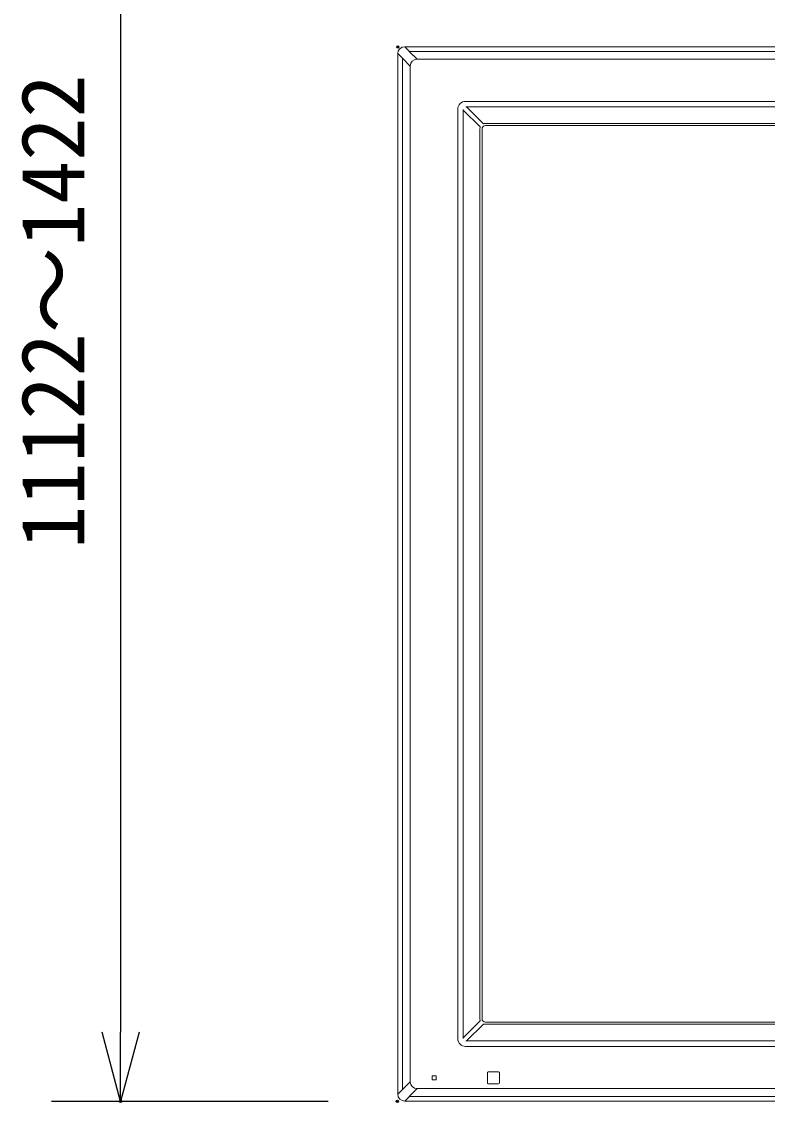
# Model space of a CAD drawing. Units: millimetres, scale not verified. Extents: x -63 to 62, y -57 to 57.
# Drawn here: x -50.57 to -29.01, y -3.49 to 27.74 of the extents above; entities that cross this region are included whole.
import ezdxf
from ezdxf.enums import TextEntityAlignment as Align

# ---------------------------------------------------------------- set-up
doc = ezdxf.new("R2010")
doc.units = ezdxf.units.MM
doc.header["$LTSCALE"] = 0.125
doc.header["$PDMODE"] = 32
doc.header["$PDSIZE"] = 0.0625
for name, color, linetype in [('0-0_0', 7, 'Continuous'), ('0-4_DEFPOINTS', 7, 'Continuous'), ('0-6_SUNPO', 7, 'Continuous')]:
    doc.layers.add(name, color=color, linetype=linetype)
doc.layers.add('0-5_GAIKEI', color=1, linetype='Continuous', lineweight=18)
doc.styles.add('ＭＳ ゴシック', font='')
doc.styles.get('ＭＳ ゴシック').set_extended_font_data('MS Gothic')

# ---------------------------------------------------------------- blocks, each defined once
blk = doc.blocks.new('_OPEN30')
at = {"layer": '0-0_0'}
blk.add_line((0, 0), (-1, 0), dxfattribs=at)
blk.add_lwpolyline([(-1, 0.26795), (0, 0), (-1, -0.26795)], dxfattribs=at)
blk = doc.blocks.new('D10')
at = {"layer": '0-4_DEFPOINTS'}
for p in [(-47.5554, 3.1864), (-39.5554, 3.1864)]:
    blk.add_point(p, dxfattribs=at)
at = {"layer": '0-6_SUNPO'}
for p, q in [((-47.5554, 46.9025), (-47.5554, 5.1864)), ((-41.5554, 3.1864), (-49.5554, 3.1864))]:
    blk.add_line(p, q, dxfattribs=at)
at = {"layer": '0-6_SUNPO', "xscale": 2, "yscale": 2, "rotation": 270}
blk.add_blockref('_OPEN30', (-47.5554, 3.1864), dxfattribs=at)
at = {"layer": '0-6_SUNPO', "style": 'ＭＳ ゴシック'}
blk.add_text('11122～1422', height=1.833, rotation=90, dxfattribs=at).set_placement((-48.0554, 19.1694), align=Align.BOTTOM_LEFT)
blk = doc.blocks.new('D8')
at = {"layer": '0-4_DEFPOINTS'}
for p in [(11.4568, 41.6861), (-39.5432, 33.6861), (11.4568, 33.6861)]:
    blk.add_point(p, dxfattribs=at)
at = {"layer": '0-6_SUNPO'}
for p, q in [((-39.5432, 35.6861), (-39.5432, 43.6861)), ((11.4568, 35.6861), (11.4568, 43.6861)), ((-37.5432, 41.6861), (9.4568, 41.6861))]:
    blk.add_line(p, q, dxfattribs=at)
at = {"layer": '0-6_SUNPO', "xscale": 2, "yscale": 2, "rotation": 180}
blk.add_blockref('_OPEN30', (-39.5432, 41.6861), dxfattribs=at)
at = {"layer": '0-6_SUNPO', "xscale": 2, "yscale": 2}
blk.add_blockref('_OPEN30', (11.4568, 41.6861), dxfattribs=at)
at = {"layer": '0-6_SUNPO', "style": 'ＭＳ ゴシック'}
blk.add_text('1020', height=1.833, dxfattribs=at).set_placement((-27.8517, 42.1861), align=Align.BOTTOM_LEFT)

msp = doc.modelspace()

# ---------------------------------------------------------------- linework, layer by layer
at = {"layer": '0-5_GAIKEI', "color": 7}
for p, q in [((11.1097, 27.0186), (-39.4909, 27.0186)), ((-39.6906, 26.8189), (-39.6906, -3.2817)), ((11.1097, -3.4814), (-39.4909, -3.4814))]:
    msp.add_line(p, q, dxfattribs=at)
at = {"layer": '0-5_GAIKEI'}
for p, q in [((-39.3555, 26.8832), (-39.4909, 27.0186)), ((10.9763, 26.8832), (-39.3575, 26.8832)), ((-39.1306, 26.6564), (-39.3575, 26.8832)), ((-39.6906, 26.8189), (-39.5552, 26.6835)), ((-39.5552, -3.1482), (-39.5552, 26.6855)), ((-39.5552, 26.6855), (-39.3284, 26.4586)), ((-39.1306, 26.6564), (10.7494, 26.6564)), ((-39.3284, 26.4586), (-39.3284, -2.9214)), ((-37.7299, 25.4376), (9.3487, 25.4376)), ((-37.9546, 25.2129), (-37.9546, -1.6757)), ((-37.796, 25.206), (-37.7958, 25.1876)), ((-37.7958, 25.1876), (-37.7958, -1.6503)), ((-37.3081, 24.6976), (-37.7958, 25.1876)), ((-37.7052, 25.2788), (-37.7229, 25.279)), ((-37.7052, 25.2788), (9.324, 25.2788)), ((-37.7052, 25.2788), (-37.2172, 24.7886)), ((8.7899, 24.7959), (-37.1711, 24.7959)), ((8.7752, 24.7361), (-37.1563, 24.7361)), ((-37.3154, -1.1144), (-37.3154, 24.6516)), ((-37.2556, 24.6369), (-37.2556, -1.0996)), ((-37.7958, -1.6503), (-37.3081, -1.1604)), ((8.7752, -1.1989), (-37.1563, -1.1989)), ((-37.2172, -1.2513), (-37.7052, -1.7416)), ((-37.1711, -1.2587), (8.7899, -1.2587)), ((-37.7958, -1.6503), (-37.796, -1.6687)), ((-37.7229, -1.7418), (-37.7052, -1.7416)), ((9.324, -1.7416), (-37.7052, -1.7416)), ((9.3487, -1.9003), (-37.7299, -1.9003)), ((-38.6968, -2.8626), (-38.6968, -2.7501)), ((-38.6968, -2.7501), (-38.5843, -2.7501)), ((-38.5843, -2.8626), (-38.5843, -2.7501)), ((-37.1006, -2.9565), (-37.1006, -2.6563)), ((-37.0757, -2.6314), (-36.7755, -2.6314)), ((-36.7506, -2.9565), (-36.7506, -2.6563)), ((-39.3284, -2.9214), (-39.5552, -3.1482)), ((-39.3575, -3.346), (-39.1306, -3.1192)), ((10.7494, -3.1192), (-39.1306, -3.1192)), ((-38.6968, -2.8626), (-38.5843, -2.8626)), ((-37.0757, -2.9814), (-36.7755, -2.9814)), ((-39.5552, -3.1463), (-39.6906, -3.2817)), ((-39.4909, -3.4814), (-39.3555, -3.346)), ((-39.3575, -3.346), (10.9763, -3.346))]:
    msp.add_line(p, q, dxfattribs=at)
at = {"layer": '0-5_GAIKEI', "color": 7}
for centre, major_axis in [((-39.4903, 26.8183), (-0.1418, 0.1418)), ((-39.4903, -3.2811), (-0.1418, -0.1418))]:
    msp.add_ellipse(centre, major_axis=major_axis, ratio=0.997265, start_param=5.4991567, end_param=7.0672139, dxfattribs=at)
at = {"layer": '0-5_GAIKEI'}
for centre, major_axis, ratio, start_param, end_param in [((-38.7691, 26.0971), (-0.5022, 0.5022), 0.49281, 5.8722213, 6.6941493), ((-37.7292, 25.2123), (-0.1595, 0.1595), 0.997265, 5.4991567, 7.0672139), ((-37.1626, 24.6476), (-0.1285, 0.0852), 0.971946, 0.2617773, 0.5726098), ((-37.1548, 24.6354), (-0.0718, 0.0718), 0.985257, 5.5052135, 7.0611571), ((-37.1671, 24.6431), (-0.0853, 0.1284), 0.972012, 5.7100904, 6.0216223), ((-37.1626, -1.1104), (-0.1285, -0.0852), 0.971946, 5.7105755, 6.021408), ((-37.1548, -1.0981), (-0.0718, -0.0718), 0.985257, 5.5052135, 7.0611571), ((-37.1671, -1.1059), (-0.0853, -0.1284), 0.972012, 0.261563, 0.5730949), ((-37.7292, -1.675), (-0.1595, -0.1595), 0.997265, 5.4991567, 7.0672139), ((-37.0755, -2.6565), (-0.0178, 0.0178), 0.992433, 5.5015852, 7.0647854), ((-36.7757, -2.6565), (-0.0178, -0.0178), 0.992433, 2.3599926, 3.9231927), ((-38.7691, -2.5599), (-0.5022, -0.5022), 0.49281, 5.8722213, 6.6941493), ((-37.0755, -2.9563), (-0.0178, -0.0178), 0.992433, 5.5015852, 7.0647854), ((-36.7757, -2.9563), (-0.0178, 0.0178), 0.992433, 2.3599926, 3.9231927)]:
    msp.add_ellipse(centre, major_axis=major_axis, ratio=ratio, start_param=start_param, end_param=end_param, dxfattribs=at)

# ---------------------------------------------------------------- block references
at = {"layer": '0-6_SUNPO'}
for name in ['D10', 'D8']:
    msp.add_blockref(name, (-0.1474, -6.6754), dxfattribs=at)

doc.saveas('drawing.dxf')
